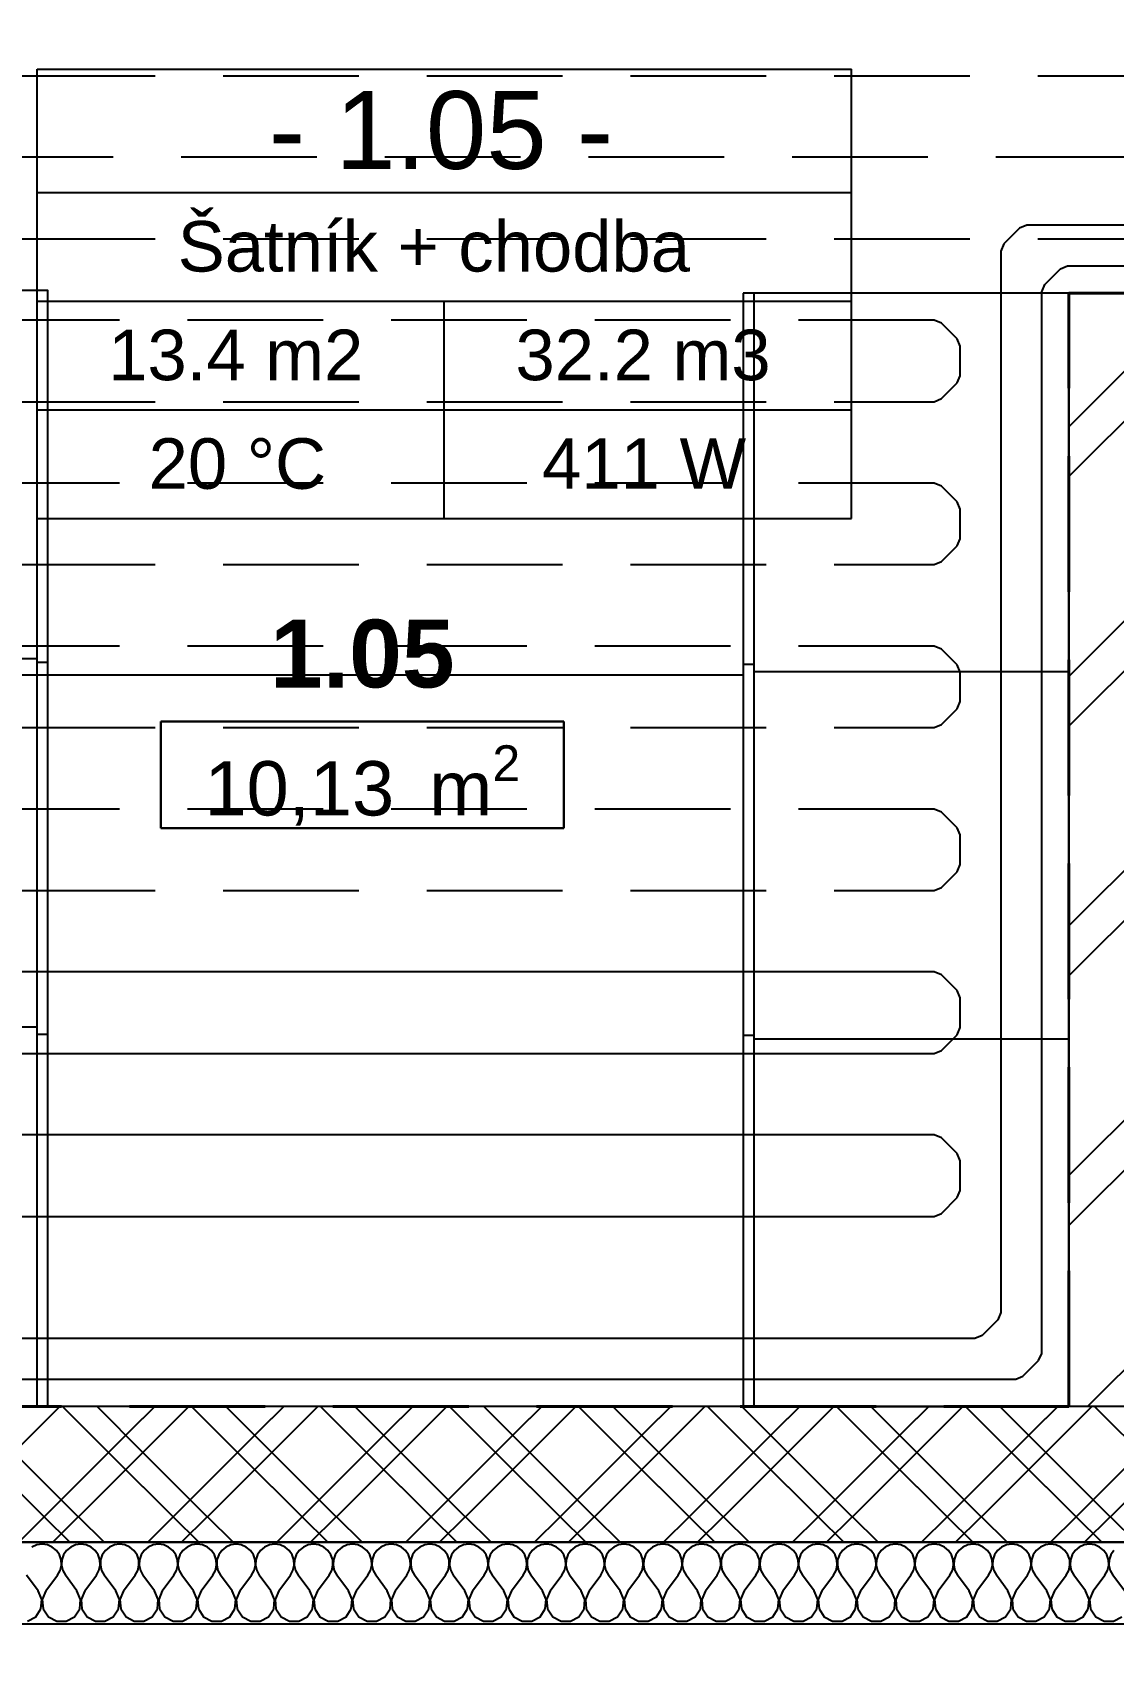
# Model space of a CAD drawing. Header units: millimetres. Extents: x 1046 to 74297, y -4150 to 54562.
# Drawn here: x 12111 to 14102, y 3125 to 6105 of the extents above; entities that cross this region are included whole.
import ezdxf
from ezdxf.enums import TextEntityAlignment as Align

# ---------------------------------------------------------------- set-up
doc = ezdxf.new("R2010")
doc.units = ezdxf.units.MM
doc.linetypes.add('DASH', pattern=[75, 50, -25])
for name, color, linetype in [('1__NP___MIESTNOSTIUK', 7, 'Continuous'), ('Interiér - nábytok', 252, 'Continuous'), ('Konstrukce – Dělicí čáry vrstev', 252, 'Continuous'), ('Konštrukcie - vodorovné nosné', 252, 'Continuous'), ('Konštrukcie - zvislé nosné', 252, 'Continuous'), ('OKRAJOV__DILAT_CIA_PDL', 2, 'Continuous'), ('PODLAHOVKA', 7, 'Continuous'), ('TABU_KY', 7, 'Continuous'), ('Výplně – Řezové', 252, 'Continuous'), ('Zóny', 252, 'Continuous'), ('Zóny – Razítka', 252, 'Continuous')]:
    doc.layers.add(name, color=color, linetype=linetype)
doc.styles.add('ARIAL', font='arial.ttf')
doc.styles.add('GENEROVANÝ_STYL_1', font='arial.ttf')
doc.styles.add('GENEROVANÝ_STYL_2', font='arialbd.ttf')
pattern_1 = [(45, (0, 0), (-11490.5, 11490.5), []), (45, (-2298, 2298), (-11490.5, 11490.5), [])]

# ---------------------------------------------------------------- blocks, each defined once
blk = doc.blocks.new('Deska_26_1', base_point=(43748, 187047))
at = {"layer": 'Konštrukcie - vodorovné nosné', "flags": 128}
blk.add_lwpolyline([(43748, 187047), (43748, 566047), (561248, 566047), (561248, 1028547), (831248, 1028547), (831248, 137047), (623748, 137047), (623748, 187047), (507824, 187047)], close=True, dxfattribs=at)
blk = doc.blocks.new('ŠATNÍK + CHODBA_1.05_5_1', base_point=(115196, 263590))
at = {"layer": 'Zóny – Razítka'}
for p, q in [((133753, 262608), (96638, 262608)), ((96638, 262608), (96638, 252787)), ((96638, 262608), (133753, 262608)), ((96638, 252787), (96638, 262608)), ((133753, 252787), (133753, 262608)), ((133753, 262608), (133753, 252787)), ((96638, 252787), (133753, 252787)), ((133753, 252787), (96638, 252787))]:
    blk.add_line(p, q, dxfattribs=at)
at = {"layer": 'Zóny – Razítka', "insert": (115196, 260412), "char_height": 5000, "attachment_point": 2, "style": 'GENEROVANÝ_STYL_1'}
blk.add_mtext('\\A1;{\\pqc;\\pt0,2500;\\fArial|b0|i0|c238|p0;\\W1.000000;10,13\\fArial|b0|i0|c238|p0;\\W1.000000;\\A1{\\H.66x;\\S^  ;}\\fArial|b0|i0|c238|p0;\\W1.000000; m\\fArial|b0|i0|c238|p0;\\W1.000000;\\A1{\\H.66x;\\S2^  ;}}', dxfattribs=at)
at = {"layer": 'Zóny – Razítka'}
for tag, height, style, p in [('DUMMY_849', 6250, 'GENEROVANÝ_STYL_2', (123537, 273412)), ('ROOM_NUMBER', 6250, 'GENEROVANÝ_STYL_2', (115196, 271983)), ('DUMMY_850', 5000, 'GENEROVANÝ_STYL_1', (101549, 261626))]:
    blk.add_attdef(tag, text='', height=height, dxfattribs=dict(at, style=style)).set_placement(p, align=Align.TOP_CENTER)
blk = doc.blocks.new('Modulární skříň 27[15]_1', base_point=(150248, 302047))
at = {"layer": 'Interiér - nábytok'}
for p, q in [((151248, 302047), (151248, 199547)), ((150248, 267880), (151248, 267880)), ((151248, 267214), (180248, 267214)), ((150248, 233714), (151248, 233714)), ((151248, 233380), (180248, 233380))]:
    blk.add_line(p, q, dxfattribs=at)
at = {"layer": 'Interiér - nábytok', "flags": 128}
blk.add_lwpolyline([(150248, 302047), (150248, 199547), (180248, 199547), (180248, 302047)], close=True, dxfattribs=at)
blk = doc.blocks.new('Modulární skříň 27[16]_1', base_point=(86248, 199547))
at = {"layer": 'Interiér - nábytok'}
for p, q in [((85248, 199547), (85248, 302297)), ((85248, 268380), (56248, 268380)), ((86248, 268047), (85248, 268047)), ((85248, 234464), (56248, 234464)), ((86248, 233797), (85248, 233797))]:
    blk.add_line(p, q, dxfattribs=at)
at = {"layer": 'Interiér - nábytok', "flags": 128}
blk.add_lwpolyline([(86248, 199547), (86248, 302297), (56248, 302297), (56248, 199547)], close=True, dxfattribs=at)
blk = doc.blocks.new('*X161')
at = {"layer": 'Výplně – Řezové'}
for p, q in [((85226, 186800), (84775, 186602)), ((85714, 186868), (85226, 186800)), ((86202, 186800), (85714, 186868)), ((86653, 186602), (86202, 186800)), ((87032, 186287), (86653, 186602)), ((87311, 185881), (87032, 186287)), ((87968, 186287), (87689, 185881)), ((88347, 186602), (87968, 186287)), ((88798, 186800), (88347, 186602)), ((89286, 186868), (88798, 186800)), ((89774, 186800), (89286, 186868)), ((90225, 186602), (89774, 186800)), ((90604, 186287), (90225, 186602)), ((90883, 185881), (90604, 186287)), ((91539, 186287), (91260, 185881)), ((91918, 186602), (91539, 186287)), ((92369, 186800), (91918, 186602)), ((92857, 186868), (92369, 186800)), ((93345, 186800), (92857, 186868)), ((93796, 186602), (93345, 186800)), ((94175, 186287), (93796, 186602)), ((94454, 185881), (94175, 186287)), ((95110, 186287), (94831, 185881)), ((95490, 186602), (95110, 186287)), ((95941, 186800), (95490, 186602)), ((96429, 186868), (95941, 186800)), ((96917, 186800), (96429, 186868)), ((97367, 186602), (96917, 186800)), ((97747, 186287), (97367, 186602)), ((98026, 185881), (97747, 186287)), ((98682, 186287), (98403, 185881)), ((99061, 186602), (98682, 186287)), ((99512, 186800), (99061, 186602)), ((100000, 186868), (99512, 186800)), ((100488, 186800), (100000, 186868)), ((100939, 186602), (100488, 186800)), ((101318, 186287), (100939, 186602)), ((101597, 185881), (101318, 186287)), ((102253, 186287), (101974, 185881)), ((102633, 186602), (102253, 186287)), ((103083, 186800), (102633, 186602)), ((103571, 186868), (103083, 186800)), ((104059, 186800), (103571, 186868)), ((104510, 186602), (104059, 186800)), ((104890, 186287), (104510, 186602)), ((105169, 185881), (104890, 186287)), ((105825, 186287), (105546, 185881)), ((106204, 186602), (105825, 186287)), ((106655, 186800), (106204, 186602)), ((107143, 186868), (106655, 186800)), ((107631, 186800), (107143, 186868)), ((108082, 186602), (107631, 186800)), ((108461, 186287), (108082, 186602)), ((108740, 185881), (108461, 186287)), ((109396, 186287), (109117, 185881)), ((109775, 186602), (109396, 186287)), ((110226, 186800), (109775, 186602)), ((110714, 186868), (110226, 186800)), ((111202, 186800), (110714, 186868)), ((111653, 186602), (111202, 186800)), ((112032, 186287), (111653, 186602)), ((112311, 185881), (112032, 186287)), ((112968, 186287), (112689, 185881)), ((113347, 186602), (112968, 186287)), ((113798, 186800), (113347, 186602)), ((114286, 186868), (113798, 186800)), ((114774, 186800), (114286, 186868)), ((115225, 186602), (114774, 186800)), ((115604, 186287), (115225, 186602)), ((115883, 185881), (115604, 186287)), ((116539, 186287), (116260, 185881)), ((116918, 186602), (116539, 186287)), ((117369, 186800), (116918, 186602)), ((117857, 186868), (117369, 186800)), ((118345, 186800), (117857, 186868)), ((118796, 186602), (118345, 186800)), ((119175, 186287), (118796, 186602)), ((119454, 185881), (119175, 186287)), ((120110, 186287), (119831, 185881)), ((120490, 186602), (120110, 186287)), ((120941, 186800), (120490, 186602)), ((121429, 186868), (120941, 186800)), ((121917, 186800), (121429, 186868)), ((122367, 186602), (121917, 186800)), ((122747, 186287), (122367, 186602)), ((123026, 185881), (122747, 186287)), ((123682, 186287), (123403, 185881)), ((124061, 186602), (123682, 186287)), ((124512, 186800), (124061, 186602)), ((125000, 186868), (124512, 186800)), ((125488, 186800), (125000, 186868)), ((125939, 186602), (125488, 186800)), ((126318, 186287), (125939, 186602)), ((126597, 185881), (126318, 186287)), ((127253, 186287), (126974, 185881)), ((127633, 186602), (127253, 186287)), ((128083, 186800), (127633, 186602)), ((128571, 186868), (128083, 186800)), ((129059, 186800), (128571, 186868)), ((129510, 186602), (129059, 186800)), ((129890, 186287), (129510, 186602)), ((130169, 185881), (129890, 186287)), ((130825, 186287), (130546, 185881)), ((131204, 186602), (130825, 186287)), ((131655, 186800), (131204, 186602)), ((132143, 186868), (131655, 186800)), ((132631, 186800), (132143, 186868)), ((133082, 186602), (132631, 186800)), ((133461, 186287), (133082, 186602)), ((133740, 185881), (133461, 186287)), ((134396, 186287), (134117, 185881)), ((134775, 186602), (134396, 186287)), ((135226, 186800), (134775, 186602)), ((135714, 186868), (135226, 186800)), ((136202, 186800), (135714, 186868)), ((136653, 186602), (136202, 186800)), ((137032, 186287), (136653, 186602)), ((137311, 185881), (137032, 186287)), ((137968, 186287), (137689, 185881)), ((138347, 186602), (137968, 186287)), ((138798, 186800), (138347, 186602)), ((139286, 186868), (138798, 186800)), ((139774, 186800), (139286, 186868)), ((140225, 186602), (139774, 186800)), ((140604, 186287), (140225, 186602)), ((140883, 185881), (140604, 186287)), ((141539, 186287), (141260, 185881)), ((141918, 186602), (141539, 186287)), ((142369, 186800), (141918, 186602)), ((142857, 186868), (142369, 186800)), ((143345, 186800), (142857, 186868)), ((143796, 186602), (143345, 186800)), ((144175, 186287), (143796, 186602)), ((144454, 185881), (144175, 186287)), ((145110, 186287), (144831, 185881)), ((145490, 186602), (145110, 186287)), ((145941, 186800), (145490, 186602)), ((146429, 186868), (145941, 186800)), ((146917, 186800), (146429, 186868)), ((147367, 186602), (146917, 186800)), ((147747, 186287), (147367, 186602)), ((148026, 185881), (147747, 186287)), ((148682, 186287), (148403, 185881)), ((149061, 186602), (148682, 186287)), ((149512, 186800), (149061, 186602)), ((150000, 186868), (149512, 186800)), ((150488, 186800), (150000, 186868)), ((150939, 186602), (150488, 186800)), ((151318, 186287), (150939, 186602)), ((151597, 185881), (151318, 186287)), ((152253, 186287), (151974, 185881)), ((152633, 186602), (152253, 186287)), ((153083, 186800), (152633, 186602)), ((153571, 186868), (153083, 186800)), ((154059, 186800), (153571, 186868)), ((154510, 186602), (154059, 186800)), ((154890, 186287), (154510, 186602)), ((155169, 185881), (154890, 186287)), ((155825, 186287), (155546, 185881)), ((156204, 186602), (155825, 186287)), ((156655, 186800), (156204, 186602)), ((157143, 186868), (156655, 186800)), ((157631, 186800), (157143, 186868)), ((158082, 186602), (157631, 186800)), ((158461, 186287), (158082, 186602)), ((158740, 185881), (158461, 186287)), ((159396, 186287), (159117, 185881)), ((159775, 186602), (159396, 186287)), ((160226, 186800), (159775, 186602)), ((160714, 186868), (160226, 186800)), ((161202, 186800), (160714, 186868)), ((161653, 186602), (161202, 186800)), ((162032, 186287), (161653, 186602)), ((162311, 185881), (162032, 186287)), ((162968, 186287), (162689, 185881)), ((163347, 186602), (162968, 186287)), ((163798, 186800), (163347, 186602)), ((164286, 186868), (163798, 186800)), ((164774, 186800), (164286, 186868)), ((165225, 186602), (164774, 186800)), ((165604, 186287), (165225, 186602)), ((165883, 185881), (165604, 186287)), ((166539, 186287), (166260, 185881)), ((166918, 186602), (166539, 186287)), ((167369, 186800), (166918, 186602)), ((167857, 186868), (167369, 186800)), ((168345, 186800), (167857, 186868)), ((168796, 186602), (168345, 186800)), ((169175, 186287), (168796, 186602)), ((169454, 185881), (169175, 186287)), ((170110, 186287), (169831, 185881)), ((170490, 186602), (170110, 186287)), ((170941, 186800), (170490, 186602)), ((171429, 186868), (170941, 186800)), ((171917, 186800), (171429, 186868)), ((172367, 186602), (171917, 186800)), ((172747, 186287), (172367, 186602)), ((173026, 185881), (172747, 186287)), ((173682, 186287), (173403, 185881)), ((174061, 186602), (173682, 186287)), ((174512, 186800), (174061, 186602)), ((175000, 186868), (174512, 186800)), ((175488, 186800), (175000, 186868)), ((175939, 186602), (175488, 186800)), ((176318, 186287), (175939, 186602)), ((176597, 185881), (176318, 186287)), ((177253, 186287), (176974, 185881)), ((177633, 186602), (177253, 186287)), ((178083, 186800), (177633, 186602)), ((178571, 186868), (178083, 186800)), ((179059, 186800), (178571, 186868)), ((179510, 186602), (179059, 186800)), ((179890, 186287), (179510, 186602)), ((180169, 185881), (179890, 186287)), ((180825, 186287), (180546, 185881)), ((181204, 186602), (180825, 186287)), ((181655, 186800), (181204, 186602)), ((182143, 186868), (181655, 186800)), ((182631, 186800), (182143, 186868)), ((183082, 186602), (182631, 186800)), ((183461, 186287), (183082, 186602)), ((183740, 185881), (183461, 186287)), ((184396, 186287), (184117, 185881)), ((87469, 185414), (87311, 185881)), ((87381, 184442), (87493, 184922)), ((87493, 184922), (87469, 185414)), ((87531, 185414), (87507, 184922)), ((87507, 184922), (87619, 184442)), ((87689, 185881), (87531, 185414)), ((91040, 185414), (90883, 185881)), ((90953, 184442), (91064, 184922)), ((91064, 184922), (91040, 185414)), ((91103, 185414), (91079, 184922)), ((91079, 184922), (91190, 184442)), ((91260, 185881), (91103, 185414)), ((94612, 185414), (94454, 185881)), ((94524, 184442), (94636, 184922)), ((94636, 184922), (94612, 185414)), ((94674, 185414), (94650, 184922)), ((94650, 184922), (94762, 184442)), ((94831, 185881), (94674, 185414)), ((98183, 185414), (98026, 185881)), ((98096, 184442), (98207, 184922)), ((98207, 184922), (98183, 185414)), ((98245, 185414), (98222, 184922)), ((98222, 184922), (98333, 184442)), ((98403, 185881), (98245, 185414)), ((101755, 185414), (101597, 185881)), ((101667, 184442), (101778, 184922)), ((101778, 184922), (101755, 185414)), ((101817, 185414), (101793, 184922)), ((101793, 184922), (101904, 184442)), ((101974, 185881), (101817, 185414)), ((105326, 185414), (105169, 185881)), ((105238, 184442), (105350, 184922)), ((105350, 184922), (105326, 185414)), ((105388, 185414), (105364, 184922)), ((105364, 184922), (105476, 184442)), ((105546, 185881), (105388, 185414)), ((108897, 185414), (108740, 185881)), ((108810, 184442), (108921, 184922)), ((108921, 184922), (108897, 185414)), ((108960, 185414), (108936, 184922)), ((108936, 184922), (109047, 184442)), ((109117, 185881), (108960, 185414)), ((112469, 185414), (112311, 185881)), ((112381, 184442), (112493, 184922)), ((112493, 184922), (112469, 185414)), ((112531, 185414), (112507, 184922)), ((112507, 184922), (112619, 184442)), ((112689, 185881), (112531, 185414)), ((116040, 185414), (115883, 185881)), ((115953, 184442), (116064, 184922)), ((116064, 184922), (116040, 185414)), ((116103, 185414), (116079, 184922)), ((116079, 184922), (116190, 184442)), ((116260, 185881), (116103, 185414)), ((119612, 185414), (119454, 185881)), ((119524, 184442), (119636, 184922)), ((119636, 184922), (119612, 185414)), ((119674, 185414), (119650, 184922)), ((119650, 184922), (119762, 184442)), ((119831, 185881), (119674, 185414)), ((123183, 185414), (123026, 185881)), ((123096, 184442), (123207, 184922)), ((123207, 184922), (123183, 185414)), ((123245, 185414), (123222, 184922)), ((123222, 184922), (123333, 184442)), ((123403, 185881), (123245, 185414)), ((126755, 185414), (126597, 185881)), ((126667, 184442), (126778, 184922)), ((126778, 184922), (126755, 185414)), ((126817, 185414), (126793, 184922)), ((126793, 184922), (126904, 184442)), ((126974, 185881), (126817, 185414)), ((130326, 185414), (130169, 185881)), ((130238, 184442), (130350, 184922)), ((130350, 184922), (130326, 185414)), ((130388, 185414), (130364, 184922)), ((130364, 184922), (130476, 184442)), ((130546, 185881), (130388, 185414)), ((133897, 185414), (133740, 185881)), ((133810, 184442), (133921, 184922)), ((133921, 184922), (133897, 185414)), ((133960, 185414), (133936, 184922)), ((133936, 184922), (134047, 184442)), ((134117, 185881), (133960, 185414)), ((137469, 185414), (137311, 185881)), ((137381, 184442), (137493, 184922)), ((137493, 184922), (137469, 185414)), ((137531, 185414), (137507, 184922)), ((137507, 184922), (137619, 184442)), ((137689, 185881), (137531, 185414)), ((141040, 185414), (140883, 185881)), ((140953, 184442), (141064, 184922)), ((141064, 184922), (141040, 185414)), ((141103, 185414), (141079, 184922)), ((141079, 184922), (141190, 184442)), ((141260, 185881), (141103, 185414)), ((144612, 185414), (144454, 185881)), ((144524, 184442), (144636, 184922)), ((144636, 184922), (144612, 185414)), ((144674, 185414), (144650, 184922)), ((144650, 184922), (144762, 184442)), ((144831, 185881), (144674, 185414)), ((148183, 185414), (148026, 185881)), ((148096, 184442), (148207, 184922)), ((148207, 184922), (148183, 185414)), ((148245, 185414), (148222, 184922)), ((148222, 184922), (148333, 184442)), ((148403, 185881), (148245, 185414)), ((151755, 185414), (151597, 185881)), ((151667, 184442), (151778, 184922)), ((151778, 184922), (151755, 185414)), ((151817, 185414), (151793, 184922)), ((151793, 184922), (151904, 184442)), ((151974, 185881), (151817, 185414)), ((155326, 185414), (155169, 185881)), ((155238, 184442), (155350, 184922)), ((155350, 184922), (155326, 185414)), ((155388, 185414), (155364, 184922)), ((155364, 184922), (155476, 184442)), ((155546, 185881), (155388, 185414)), ((158897, 185414), (158740, 185881)), ((158810, 184442), (158921, 184922)), ((158921, 184922), (158897, 185414)), ((158960, 185414), (158936, 184922)), ((158936, 184922), (159047, 184442)), ((159117, 185881), (158960, 185414)), ((162469, 185414), (162311, 185881)), ((162381, 184442), (162493, 184922)), ((162493, 184922), (162469, 185414)), ((162531, 185414), (162507, 184922)), ((162507, 184922), (162619, 184442)), ((162689, 185881), (162531, 185414)), ((166040, 185414), (165883, 185881)), ((165953, 184442), (166064, 184922)), ((166064, 184922), (166040, 185414)), ((166103, 185414), (166079, 184922)), ((166079, 184922), (166190, 184442)), ((166260, 185881), (166103, 185414)), ((169612, 185414), (169454, 185881)), ((169524, 184442), (169636, 184922)), ((169636, 184922), (169612, 185414)), ((169674, 185414), (169650, 184922)), ((169650, 184922), (169762, 184442)), ((169831, 185881), (169674, 185414)), ((173183, 185414), (173026, 185881)), ((173096, 184442), (173207, 184922)), ((173207, 184922), (173183, 185414)), ((173245, 185414), (173222, 184922)), ((173222, 184922), (173333, 184442)), ((173403, 185881), (173245, 185414)), ((176755, 185414), (176597, 185881)), ((176667, 184442), (176778, 184922)), ((176778, 184922), (176755, 185414)), ((176817, 185414), (176793, 184922)), ((176793, 184922), (176904, 184442)), ((176974, 185881), (176817, 185414)), ((180326, 185414), (180169, 185881)), ((180238, 184442), (180350, 184922)), ((180350, 184922), (180326, 185414)), ((180388, 185414), (180364, 184922)), ((180364, 184922), (180476, 184442)), ((180546, 185881), (180388, 185414)), ((183897, 185414), (183740, 185881)), ((183810, 184442), (183921, 184922)), ((183921, 184922), (183897, 185414)), ((183960, 185414), (183936, 184922)), ((183936, 184922), (184047, 184442)), ((184117, 185881), (183960, 185414)), ((85357, 182583), (84286, 184011)), ((86071, 182583), (87143, 184011)), ((87143, 184011), (87381, 184442)), ((87619, 184442), (87857, 184011)), ((88929, 182583), (87857, 184011)), ((89643, 182583), (90714, 184011)), ((90714, 184011), (90953, 184442)), ((91190, 184442), (91429, 184011)), ((92500, 182583), (91429, 184011)), ((93214, 182583), (94286, 184011)), ((94286, 184011), (94524, 184442)), ((94762, 184442), (95000, 184011)), ((96071, 182583), (95000, 184011)), ((96786, 182583), (97857, 184011)), ((97857, 184011), (98096, 184442)), ((98333, 184442), (98571, 184011)), ((99643, 182583), (98571, 184011)), ((100357, 182583), (101429, 184011)), ((101429, 184011), (101667, 184442)), ((101904, 184442), (102143, 184011)), ((103214, 182583), (102143, 184011)), ((103929, 182583), (105000, 184011)), ((105000, 184011), (105238, 184442)), ((105476, 184442), (105714, 184011)), ((106786, 182583), (105714, 184011)), ((107500, 182583), (108571, 184011)), ((108571, 184011), (108810, 184442)), ((109047, 184442), (109286, 184011)), ((110357, 182583), (109286, 184011)), ((111071, 182583), (112143, 184011)), ((112143, 184011), (112381, 184442)), ((112619, 184442), (112857, 184011)), ((113929, 182583), (112857, 184011)), ((114643, 182583), (115714, 184011)), ((115714, 184011), (115953, 184442)), ((116190, 184442), (116429, 184011)), ((117500, 182583), (116429, 184011)), ((118214, 182583), (119286, 184011)), ((119286, 184011), (119524, 184442)), ((119762, 184442), (120000, 184011)), ((121071, 182583), (120000, 184011)), ((121786, 182583), (122857, 184011)), ((122857, 184011), (123096, 184442)), ((123333, 184442), (123571, 184011)), ((124643, 182583), (123571, 184011)), ((125357, 182583), (126429, 184011)), ((126429, 184011), (126667, 184442)), ((126904, 184442), (127143, 184011)), ((128214, 182583), (127143, 184011)), ((128929, 182583), (130000, 184011)), ((130000, 184011), (130238, 184442)), ((130476, 184442), (130714, 184011)), ((131786, 182583), (130714, 184011)), ((132500, 182583), (133571, 184011)), ((133571, 184011), (133810, 184442)), ((134047, 184442), (134286, 184011)), ((135357, 182583), (134286, 184011)), ((136071, 182583), (137143, 184011)), ((137143, 184011), (137381, 184442)), ((137619, 184442), (137857, 184011)), ((138929, 182583), (137857, 184011)), ((139643, 182583), (140714, 184011)), ((140714, 184011), (140953, 184442)), ((141190, 184442), (141429, 184011)), ((142500, 182583), (141429, 184011)), ((143214, 182583), (144286, 184011)), ((144286, 184011), (144524, 184442)), ((144762, 184442), (145000, 184011)), ((146071, 182583), (145000, 184011)), ((146786, 182583), (147857, 184011)), ((147857, 184011), (148096, 184442)), ((148333, 184442), (148571, 184011)), ((149643, 182583), (148571, 184011)), ((150357, 182583), (151429, 184011)), ((151429, 184011), (151667, 184442)), ((151904, 184442), (152143, 184011)), ((153214, 182583), (152143, 184011)), ((153929, 182583), (155000, 184011)), ((155000, 184011), (155238, 184442)), ((155476, 184442), (155714, 184011)), ((156786, 182583), (155714, 184011)), ((157500, 182583), (158571, 184011)), ((158571, 184011), (158810, 184442)), ((159047, 184442), (159286, 184011)), ((160357, 182583), (159286, 184011)), ((161071, 182583), (162143, 184011)), ((162143, 184011), (162381, 184442)), ((162619, 184442), (162857, 184011)), ((163929, 182583), (162857, 184011)), ((164643, 182583), (165714, 184011)), ((165714, 184011), (165953, 184442)), ((166190, 184442), (166429, 184011)), ((167500, 182583), (166429, 184011)), ((168214, 182583), (169286, 184011)), ((169286, 184011), (169524, 184442)), ((169762, 184442), (170000, 184011)), ((171071, 182583), (170000, 184011)), ((171786, 182583), (172857, 184011)), ((172857, 184011), (173096, 184442)), ((173333, 184442), (173571, 184011)), ((174643, 182583), (173571, 184011)), ((175357, 182583), (176429, 184011)), ((176429, 184011), (176667, 184442)), ((176904, 184442), (177143, 184011)), ((178214, 182583), (177143, 184011)), ((178929, 182583), (180000, 184011)), ((180000, 184011), (180238, 184442)), ((180476, 184442), (180714, 184011)), ((181786, 182583), (180714, 184011)), ((182500, 182583), (183571, 184011)), ((183571, 184011), (183810, 184442)), ((184047, 184442), (184286, 184011)), ((185357, 182583), (184286, 184011)), ((85694, 181781), (85357, 182583)), ((85612, 180915), (85694, 181781)), ((86071, 182583), (85735, 181781)), ((85735, 181781), (85817, 180915)), ((89265, 181781), (88929, 182583)), ((89183, 180915), (89265, 181781)), ((89643, 182583), (89306, 181781)), ((89306, 181781), (89388, 180915)), ((92837, 181781), (92500, 182583)), ((92755, 180915), (92837, 181781)), ((93214, 182583), (92878, 181781)), ((92878, 181781), (92960, 180915)), ((96408, 181781), (96071, 182583)), ((96326, 180915), (96408, 181781)), ((96786, 182583), (96449, 181781)), ((96449, 181781), (96531, 180915)), ((99980, 181781), (99643, 182583)), ((99897, 180915), (99980, 181781)), ((100357, 182583), (100020, 181781)), ((100020, 181781), (100103, 180915)), ((103551, 181781), (103214, 182583)), ((103469, 180915), (103551, 181781)), ((103929, 182583), (103592, 181781)), ((103592, 181781), (103674, 180915)), ((107122, 181781), (106786, 182583)), ((107040, 180915), (107122, 181781)), ((107500, 182583), (107163, 181781)), ((107163, 181781), (107245, 180915)), ((110694, 181781), (110357, 182583)), ((110612, 180915), (110694, 181781)), ((111071, 182583), (110735, 181781)), ((110735, 181781), (110817, 180915)), ((114265, 181781), (113929, 182583)), ((114183, 180915), (114265, 181781)), ((114643, 182583), (114306, 181781)), ((114306, 181781), (114388, 180915)), ((117837, 181781), (117500, 182583)), ((117755, 180915), (117837, 181781)), ((118214, 182583), (117878, 181781)), ((117878, 181781), (117960, 180915)), ((121408, 181781), (121071, 182583)), ((121326, 180915), (121408, 181781)), ((121786, 182583), (121449, 181781)), ((121449, 181781), (121531, 180915)), ((124980, 181781), (124643, 182583)), ((124897, 180915), (124980, 181781)), ((125357, 182583), (125020, 181781)), ((125020, 181781), (125103, 180915)), ((128551, 181781), (128214, 182583)), ((128469, 180915), (128551, 181781)), ((128929, 182583), (128592, 181781)), ((128592, 181781), (128674, 180915)), ((132122, 181781), (131786, 182583)), ((132040, 180915), (132122, 181781)), ((132500, 182583), (132163, 181781)), ((132163, 181781), (132245, 180915)), ((135694, 181781), (135357, 182583)), ((135612, 180915), (135694, 181781)), ((136071, 182583), (135735, 181781)), ((135735, 181781), (135817, 180915)), ((139265, 181781), (138929, 182583)), ((139183, 180915), (139265, 181781)), ((139643, 182583), (139306, 181781)), ((139306, 181781), (139388, 180915)), ((142837, 181781), (142500, 182583)), ((142755, 180915), (142837, 181781)), ((143214, 182583), (142878, 181781)), ((142878, 181781), (142960, 180915)), ((146408, 181781), (146071, 182583)), ((146326, 180915), (146408, 181781)), ((146786, 182583), (146449, 181781)), ((146449, 181781), (146531, 180915)), ((149980, 181781), (149643, 182583)), ((149897, 180915), (149980, 181781)), ((150357, 182583), (150020, 181781)), ((150020, 181781), (150103, 180915)), ((153551, 181781), (153214, 182583)), ((153469, 180915), (153551, 181781)), ((153929, 182583), (153592, 181781)), ((153592, 181781), (153674, 180915)), ((157122, 181781), (156786, 182583)), ((157040, 180915), (157122, 181781)), ((157500, 182583), (157163, 181781)), ((157163, 181781), (157245, 180915)), ((160694, 181781), (160357, 182583)), ((160612, 180915), (160694, 181781)), ((161071, 182583), (160735, 181781)), ((160735, 181781), (160817, 180915)), ((164265, 181781), (163929, 182583)), ((164183, 180915), (164265, 181781)), ((164643, 182583), (164306, 181781)), ((164306, 181781), (164388, 180915)), ((167837, 181781), (167500, 182583)), ((167755, 180915), (167837, 181781)), ((168214, 182583), (167878, 181781)), ((167878, 181781), (167960, 180915)), ((171408, 181781), (171071, 182583)), ((171326, 180915), (171408, 181781)), ((171786, 182583), (171449, 181781)), ((171449, 181781), (171531, 180915)), ((174980, 181781), (174643, 182583)), ((174897, 180915), (174980, 181781)), ((175357, 182583), (175020, 181781)), ((175020, 181781), (175103, 180915)), ((178551, 181781), (178214, 182583)), ((178469, 180915), (178551, 181781)), ((178929, 182583), (178592, 181781)), ((178592, 181781), (178674, 180915)), ((182122, 181781), (181786, 182583)), ((182040, 180915), (182122, 181781)), ((182500, 182583), (182163, 181781)), ((182163, 181781), (182245, 180915)), ((85130, 180190), (85612, 180915)), ((85817, 180915), (86298, 180190)), ((88702, 180190), (89183, 180915)), ((89388, 180915), (89870, 180190)), ((92273, 180190), (92755, 180915)), ((92960, 180915), (93441, 180190)), ((95844, 180190), (96326, 180915)), ((96531, 180915), (97013, 180190)), ((99416, 180190), (99897, 180915)), ((100103, 180915), (100584, 180190)), ((102987, 180190), (103469, 180915)), ((103674, 180915), (104156, 180190)), ((106559, 180190), (107040, 180915)), ((107245, 180915), (107727, 180190)), ((110130, 180190), (110612, 180915)), ((110817, 180915), (111298, 180190)), ((113702, 180190), (114183, 180915)), ((114388, 180915), (114870, 180190)), ((117273, 180190), (117755, 180915)), ((117960, 180915), (118441, 180190)), ((120844, 180190), (121326, 180915)), ((121531, 180915), (122013, 180190)), ((124416, 180190), (124897, 180915)), ((125103, 180915), (125584, 180190)), ((127987, 180190), (128469, 180915)), ((128674, 180915), (129156, 180190)), ((131559, 180190), (132040, 180915)), ((132245, 180915), (132727, 180190)), ((135130, 180190), (135612, 180915)), ((135817, 180915), (136298, 180190)), ((138702, 180190), (139183, 180915)), ((139388, 180915), (139870, 180190)), ((142273, 180190), (142755, 180915)), ((142960, 180915), (143441, 180190)), ((145844, 180190), (146326, 180915)), ((146531, 180915), (147013, 180190)), ((149416, 180190), (149897, 180915)), ((150103, 180915), (150584, 180190)), ((152987, 180190), (153469, 180915)), ((153674, 180915), (154156, 180190)), ((156559, 180190), (157040, 180915)), ((157245, 180915), (157727, 180190)), ((160130, 180190), (160612, 180915)), ((160817, 180915), (161298, 180190)), ((163702, 180190), (164183, 180915)), ((164388, 180915), (164870, 180190)), ((167273, 180190), (167755, 180915)), ((167960, 180915), (168441, 180190)), ((170844, 180190), (171326, 180915)), ((171531, 180915), (172013, 180190)), ((174416, 180190), (174897, 180915)), ((175103, 180915), (175584, 180190)), ((177987, 180190), (178469, 180915)), ((178674, 180915), (179156, 180190)), ((181559, 180190), (182040, 180915)), ((182245, 180915), (182727, 180190)), ((84363, 179779), (85130, 180190)), ((86298, 180190), (87065, 179779)), ((87065, 179779), (87935, 179779)), ((87935, 179779), (88702, 180190)), ((89870, 180190), (90637, 179779)), ((90637, 179779), (91506, 179779)), ((91506, 179779), (92273, 180190)), ((93441, 180190), (94208, 179779)), ((94208, 179779), (95078, 179779)), ((95078, 179779), (95844, 180190)), ((97013, 180190), (97779, 179779)), ((97779, 179779), (98649, 179779)), ((98649, 179779), (99416, 180190)), ((100584, 180190), (101351, 179779)), ((101351, 179779), (102221, 179779)), ((102221, 179779), (102987, 180190)), ((104156, 180190), (104922, 179779)), ((104922, 179779), (105792, 179779)), ((105792, 179779), (106559, 180190)), ((107727, 180190), (108494, 179779)), ((108494, 179779), (109363, 179779)), ((109363, 179779), (110130, 180190)), ((111298, 180190), (112065, 179779)), ((112065, 179779), (112935, 179779)), ((112935, 179779), (113702, 180190)), ((114870, 180190), (115637, 179779)), ((115637, 179779), (116506, 179779)), ((116506, 179779), (117273, 180190)), ((118441, 180190), (119208, 179779)), ((119208, 179779), (120078, 179779)), ((120078, 179779), (120844, 180190)), ((122013, 180190), (122779, 179779)), ((122779, 179779), (123649, 179779)), ((123649, 179779), (124416, 180190)), ((125584, 180190), (126351, 179779)), ((126351, 179779), (127221, 179779)), ((127221, 179779), (127987, 180190)), ((129156, 180190), (129922, 179779)), ((129922, 179779), (130792, 179779)), ((130792, 179779), (131559, 180190)), ((132727, 180190), (133494, 179779)), ((133494, 179779), (134363, 179779)), ((134363, 179779), (135130, 180190)), ((136298, 180190), (137065, 179779)), ((137065, 179779), (137935, 179779)), ((137935, 179779), (138702, 180190)), ((139870, 180190), (140637, 179779)), ((140637, 179779), (141506, 179779)), ((141506, 179779), (142273, 180190)), ((143441, 180190), (144208, 179779)), ((144208, 179779), (145078, 179779)), ((145078, 179779), (145844, 180190)), ((147013, 180190), (147779, 179779)), ((147779, 179779), (148649, 179779)), ((148649, 179779), (149416, 180190)), ((150584, 180190), (151351, 179779)), ((151351, 179779), (152221, 179779)), ((152221, 179779), (152987, 180190)), ((154156, 180190), (154922, 179779)), ((154922, 179779), (155792, 179779)), ((155792, 179779), (156559, 180190)), ((157727, 180190), (158494, 179779)), ((158494, 179779), (159363, 179779)), ((159363, 179779), (160130, 180190)), ((161298, 180190), (162065, 179779)), ((162065, 179779), (162935, 179779)), ((162935, 179779), (163702, 180190)), ((164870, 180190), (165637, 179779)), ((165637, 179779), (166506, 179779)), ((166506, 179779), (167273, 180190)), ((168441, 180190), (169208, 179779)), ((169208, 179779), (170078, 179779)), ((170078, 179779), (170844, 180190)), ((172013, 180190), (172779, 179779)), ((172779, 179779), (173649, 179779)), ((173649, 179779), (174416, 180190)), ((175584, 180190), (176351, 179779)), ((176351, 179779), (177221, 179779)), ((177221, 179779), (177987, 180190)), ((179156, 180190), (179922, 179779)), ((179922, 179779), (180792, 179779)), ((180792, 179779), (181559, 180190)), ((182727, 180190), (183494, 179779)), ((183494, 179779), (184363, 179779)), ((184363, 179779), (185130, 180190))]:
    blk.add_line(p, q, dxfattribs=at)
blk = doc.blocks.new('*X163')
at = {"layer": 'Výplně – Řezové'}
for p, q in [((83125, 195319), (87353, 199547)), ((85919, 189400), (95000, 198481)), ((87609, 199547), (95000, 192156)), ((90772, 199547), (95000, 195319)), ((95000, 198444), (96103, 199547)), ((95000, 195319), (99228, 199547)), ((97794, 189400), (106875, 198481)), ((99484, 199547), (106875, 192156)), ((102647, 199547), (106875, 195319)), ((106875, 198444), (107978, 199547)), ((106875, 195319), (111103, 199547)), ((109669, 189400), (118750, 198481)), ((111359, 199547), (118750, 192156)), ((114522, 199547), (118750, 195319)), ((118750, 198444), (119853, 199547)), ((118750, 195319), (122978, 199547)), ((121544, 189400), (130625, 198481)), ((123234, 199547), (130625, 192156)), ((126397, 199547), (130625, 195319)), ((130625, 198444), (131728, 199547)), ((130625, 195319), (134853, 199547)), ((133419, 189400), (142500, 198481)), ((135109, 199547), (142500, 192156)), ((138272, 199547), (142500, 195319)), ((142500, 198444), (143603, 199547)), ((142500, 195319), (146728, 199547)), ((145294, 189400), (154375, 198481)), ((146984, 199547), (154375, 192156)), ((150147, 199547), (154375, 195319)), ((154375, 198444), (155478, 199547)), ((154375, 195319), (158603, 199547)), ((157169, 189400), (166250, 198481)), ((158859, 199547), (166250, 192156)), ((162022, 199547), (166250, 195319)), ((166250, 198444), (167353, 199547)), ((166250, 195319), (170478, 199547)), ((169044, 189400), (178125, 198481)), ((170734, 199547), (178125, 192156)), ((173897, 199547), (178125, 195319)), ((178125, 198444), (179228, 199547)), ((178125, 195319), (182353, 199547)), ((182609, 199547), (187748, 194408)), ((83125, 195319), (89044, 189400)), ((89081, 189400), (95000, 195319)), ((95000, 195319), (100919, 189400)), ((100956, 189400), (106875, 195319)), ((106875, 195319), (112794, 189400)), ((112831, 189400), (118750, 195319)), ((118750, 195319), (124669, 189400)), ((124706, 189400), (130625, 195319)), ((130625, 195319), (136544, 189400)), ((136581, 189400), (142500, 195319)), ((142500, 195319), (148419, 189400)), ((148456, 189400), (154375, 195319)), ((154375, 195319), (160294, 189400)), ((160331, 189400), (166250, 195319)), ((166250, 195319), (172169, 189400)), ((172206, 189400), (178125, 195319)), ((178125, 195319), (184044, 189400)), ((180919, 189400), (187748, 196229)), ((83125, 192194), (85919, 189400)), ((95000, 192194), (97794, 189400)), ((106875, 192194), (109669, 189400)), ((118750, 192194), (121544, 189400)), ((130625, 192194), (133419, 189400)), ((142500, 192194), (145294, 189400)), ((154375, 192194), (157169, 189400)), ((166250, 192194), (169044, 189400)), ((178125, 192194), (180919, 189400)), ((184081, 189400), (187748, 193067)), ((83566, 187047), (85919, 189400)), ((85919, 189400), (88272, 187047)), ((86691, 187047), (89044, 189400)), ((89081, 189400), (91434, 187047)), ((95441, 187047), (97794, 189400)), ((97794, 189400), (100147, 187047)), ((98566, 187047), (100919, 189400)), ((100956, 189400), (103309, 187047)), ((107316, 187047), (109669, 189400)), ((109669, 189400), (112022, 187047)), ((110441, 187047), (112794, 189400)), ((112831, 189400), (115184, 187047)), ((119191, 187047), (121544, 189400)), ((121544, 189400), (123897, 187047)), ((122316, 187047), (124669, 189400)), ((124706, 189400), (127059, 187047)), ((131066, 187047), (133419, 189400)), ((133419, 189400), (135772, 187047)), ((134191, 187047), (136544, 189400)), ((136581, 189400), (138934, 187047)), ((142941, 187047), (145294, 189400)), ((145294, 189400), (147647, 187047)), ((146066, 187047), (148419, 189400)), ((148456, 189400), (150809, 187047)), ((154816, 187047), (157169, 189400)), ((157169, 189400), (159522, 187047)), ((157941, 187047), (160294, 189400)), ((160331, 189400), (162684, 187047)), ((166691, 187047), (169044, 189400)), ((169044, 189400), (171397, 187047)), ((169816, 187047), (172169, 189400)), ((172206, 189400), (174559, 187047)), ((178566, 187047), (180919, 189400)), ((180919, 189400), (183272, 187047)), ((181691, 187047), (184044, 189400)), ((184081, 189400), (186434, 187047))]:
    blk.add_line(p, q, dxfattribs=at)
blk = doc.blocks.new('Zeď_3_1', base_point=(56248, 199547))
at = {"layer": 'Konstrukce – Dělicí čáry vrstev'}
blk.add_line((56248, 187047), (187748, 187047), dxfattribs=at)
at = {"layer": 'Konštrukcie - zvislé nosné', "flags": 128}
for points in [[(187748, 199547), (56248, 199547)], [(36248, 179547), (187748, 179547)]]:
    blk.add_lwpolyline(points, dxfattribs=at)
at = {"layer": 'Konštrukcie - zvislé nosné'}
for name in ['*X163', '*X161']:
    blk.add_blockref(name, (0, 0), dxfattribs=at)
blk = doc.blocks.new('Zeď_18_1', base_point=(180248, 199547))
at = {"layer": 'Výplně – Řezové'}
h = blk.add_hatch(dxfattribs=at)
h.set_pattern_fill('OBECNÁ___DVOJITÁ_1_4__1__E3', color=256, style=0, pattern_type=2)
h.set_pattern_definition(pattern_1)
h.paths.add_polyline_path([(180248, 302047), (187748, 294547), (187748, 302047)])
h = blk.add_hatch(dxfattribs=at)
h.set_pattern_fill('OBECNÁ___DVOJITÁ_1_4__1__E3', color=256, style=0, pattern_type=2)
h.set_pattern_definition(pattern_1)
h.paths.add_polyline_path([(180248, 294547), (187748, 294547), (180248, 302047)])
h = blk.add_hatch(dxfattribs=at)
h.set_pattern_fill('OBECNÁ___DVOJITÁ_1_4__1__E3', color=256, style=0, pattern_type=2)
h.set_pattern_definition(pattern_1)
h.paths.add_polyline_path([(180248, 294547), (180248, 199547), (187748, 199547), (187748, 294547)])
at = {"layer": 'Konštrukcie - zvislé nosné', "flags": 128}
for points in [[(180248, 302047), (187748, 302047)], [(180248, 302047), (180248, 199547)], [(187748, 199547), (187748, 294547)], [(187748, 199547), (180248, 199547)]]:
    blk.add_lwpolyline(points, dxfattribs=at)
blk = doc.blocks.new('A$Ca9295a0e')
at = {"layer": 'Interiér - nábytok', "xscale": 0.02, "yscale": 0.02, "zscale": 0.02}
for name, p in [('Modulární skříň 27[16]_1', (1675, 2263.5)), ('Modulární skříň 27[15]_1', (2955, 4313.5))]:
    blk.add_blockref(name, p, dxfattribs=at)
at = {"layer": 'Konštrukcie - vodorovné nosné', "xscale": 0.02, "yscale": 0.02, "zscale": 0.02}
blk.add_blockref('Deska_26_1', (825, 2013.5), dxfattribs=at)
at = {"layer": 'Konštrukcie - zvislé nosné', "xscale": 0.02, "yscale": 0.02, "zscale": 0.02}
for name, p in [('Zeď_18_1', (3555, 2263.5)), ('Zeď_3_1', (1075, 2263.5))]:
    blk.add_blockref(name, p, dxfattribs=at)
at = {"layer": 'Zóny', "xscale": 0.02, "yscale": 0.02, "zscale": 0.02}
blk.add_blockref('ŠATNÍK + CHODBA_1.05_5_1', (2254, 3544.4), dxfattribs=at).add_auto_attribs({'ROOM_NUMBER': '1.05'})
blk = doc.blocks.new('A$Cacebdfa7')
blk.add_blockref('A$Ca9295a0e', (2747.1, 1041.4))
at = {"layer": '1__NP___MIESTNOSTIUK', "color": 18}
for p, q in [((4402.1, 5540), (4402.1, 5767)), ((4402.1, 5767), (5902.1, 5767)), ((5902.1, 5540), (5902.1, 5767)), ((4402.1, 5340), (4402.1, 5540)), ((4402.1, 5540), (5902.1, 5540)), ((4402.1, 5540), (5902.1, 5540)), ((5902.1, 5340), (5902.1, 5540)), ((4402.1, 5140), (4402.1, 5340)), ((4402.1, 5340), (5902.1, 5340)), ((4402.1, 5340), (5902.1, 5340)), ((5152.1, 5140), (5152.1, 5340)), ((5902.1, 5140), (5902.1, 5340)), ((4402.1, 4940), (4402.1, 5140)), ((4402.1, 5140), (5902.1, 5140)), ((4402.1, 5140), (5902.1, 5140)), ((5152.1, 4940), (5152.1, 5140)), ((5902.1, 4940), (5902.1, 5140)), ((4402.1, 4940), (5902.1, 4940))]:
    blk.add_line(p, q, dxfattribs=at)
at = {"layer": 'OKRAJOV__DILAT_CIA_PDL', "color": 116, "linetype": 'DASH', "lineweight": 40, "ltscale": 5, "true_color": 0x136734}
blk.add_lwpolyline([(7322.1, 6459.9), (7322.1, 6609.9), (6327.1, 6609.9), (6327.1, 6459.9), (3822.1, 6459.9), (3822.1, 3304.9), (6302.1, 3304.9), (6302.1, 5354.9), (7002.6, 5354.9), (7017.6, 5354.9), (7017.6, 5204.9), (6452.1, 5204.9), (6452.1, 3454.9), (7882.1, 3454.9), (7892.8, 3732.4), (8811.4, 3727.6), (8794.8, 5204.9), (7817.6, 5204.9), (7817.6, 5354.9), (8390.2, 5354.9), (8390.2, 6459.9), (7322.1, 6459.9)], dxfattribs=at)
at = {"layer": 'PODLAHOVKA', "color": 12, "ltscale": 5}
for p, q in [((6211.5, 5474.4), (6182.6, 5445.5)), ((6224.9, 5479.9), (6211.5, 5474.4)), ((7094.8, 5479.9), (6224.9, 5479.9)), ((6182.6, 5445.5), (6177.1, 5432.1)), ((6177.1, 5432.1), (6177.1, 3477.7)), ((6257.6, 5370.5), (6286.5, 5399.4)), ((6286.5, 5399.4), (6299.9, 5404.9)), ((6299.9, 5404.9), (7019.8, 5404.9)), ((6252.1, 5357.1), (6257.6, 5370.5)), ((6252.1, 3402.7), (6252.1, 5357.1)), ((6054.2, 4104.9), (3994.9, 4104.9)), ((6067.6, 4099.4), (6054.2, 4104.9)), ((6096.5, 4070.5), (6067.6, 4099.4)), ((6102.1, 4057.1), (6096.5, 4070.5)), ((6102.1, 4002.7), (6102.1, 4057.1)), ((6096.5, 3989.4), (6102.1, 4002.7)), ((6067.6, 3960.5), (6096.5, 3989.4)), ((3994.9, 3954.9), (6054.2, 3954.9)), ((6054.2, 3954.9), (6067.6, 3960.5)), ((6054.2, 3804.9), (3994.9, 3804.9)), ((6067.6, 3799.4), (6054.2, 3804.9)), ((6096.5, 3770.5), (6067.6, 3799.4)), ((6102.1, 3757.1), (6096.5, 3770.5)), ((6102.1, 3702.7), (6102.1, 3757.1)), ((6096.5, 3689.4), (6102.1, 3702.7)), ((6067.6, 3660.5), (6096.5, 3689.4)), ((3994.9, 3654.9), (6054.2, 3654.9)), ((6054.2, 3654.9), (6067.6, 3660.5)), ((6171.5, 3464.4), (6142.6, 3435.5)), ((6177.1, 3477.7), (6171.5, 3464.4)), ((6129.2, 3429.9), (3994.9, 3429.9)), ((6142.6, 3435.5), (6129.2, 3429.9)), ((6246.5, 3389.4), (6252.1, 3402.7)), ((6217.6, 3360.5), (6246.5, 3389.4)), ((3919.9, 3354.9), (6204.2, 3354.9)), ((6204.2, 3354.9), (6217.6, 3360.5))]:
    blk.add_line(p, q, dxfattribs=at)
at = {"layer": 'PODLAHOVKA', "color": 172, "linetype": 'DASH', "ltscale": 5}
for points in [[(3994.9, 4254.9), (6054.2, 4254.9), (6067.6, 4260.5), (6096.5, 4289.4), (6102.1, 4302.7), (6102.1, 4357.1), (6096.5, 4370.5), (6067.6, 4399.4), (6054.2, 4404.9), (3994.9, 4404.9)], [(3994.9, 4554.9), (6054.2, 4554.9), (6067.6, 4560.5), (6096.5, 4589.4), (6102.1, 4602.7), (6102.1, 4657.1), (6096.5, 4670.5), (6067.6, 4699.4), (6054.2, 4704.9), (3994.9, 4704.9)], [(3994.9, 4854.9), (6054.2, 4854.9), (6067.6, 4860.5), (6096.5, 4889.4), (6102.1, 4902.7), (6102.1, 4957.1), (6096.5, 4970.5), (6067.6, 4999.4), (6054.2, 5004.9), (3994.9, 5004.9)], [(3994.9, 5154.9), (6054.2, 5154.9), (6067.6, 5160.5), (6096.5, 5189.4), (6102.1, 5202.7), (6102.1, 5257.1), (6096.5, 5270.5), (6067.6, 5299.4), (6054.2, 5304.9), (3994.9, 5304.9)], [(3994.9, 5454.9), (8292.4, 5454.9)], [(8292.4, 5604.9), (3994.9, 5604.9), (3981.5, 5610.5), (3952.6, 5639.4), (3947.1, 5652.7), (3947.1, 5707.1), (3952.6, 5720.5), (3981.5, 5749.4), (3994.9, 5754.9), (8292.4, 5754.9)], [(3872.1, 6362.1), (3872.1, 3402.7), (3877.6, 3389.4), (3906.5, 3360.5), (3919.9, 3354.9), (6204.2, 3354.9), (6217.6, 3360.5), (6246.5, 3389.4), (6252.1, 3402.7), (6252.1, 5357.1), (6257.6, 5370.5), (6286.5, 5399.4), (6299.9, 5404.9), (7019.8, 5404.9)]]:
    blk.add_lwpolyline(points, dxfattribs=at)
at = {"layer": 'TABU_KY', "color": 5}
blk.add_line((3017, 4652), (5702.1, 4652), dxfattribs=at)
at = {"layer": '1__NP___MIESTNOSTIUK', "color": 18, "style": 'ARIAL'}
for s, height, p in [('- 1.05 -', 143.22, (4829.1, 5583.5)), ('Šatník + chodba', 93.093, (4661.1, 5394.5)), ('13.4 m2', 93.09, (4533.1, 5194.5)), ('32.2 m3', 93.09, (5283.1, 5194.5)), ('20 °C', 93.09, (4607.6, 4994.5)), ('411 W', 93.09, (5332.1, 4994.5))]:
    blk.add_text(s, height=height, dxfattribs=at).set_placement(p)

msp = doc.modelspace()

# ---------------------------------------------------------------- block references
msp.add_blockref('A$Cacebdfa7', (7717.6, 270))

doc.saveas('drawing.dxf')
